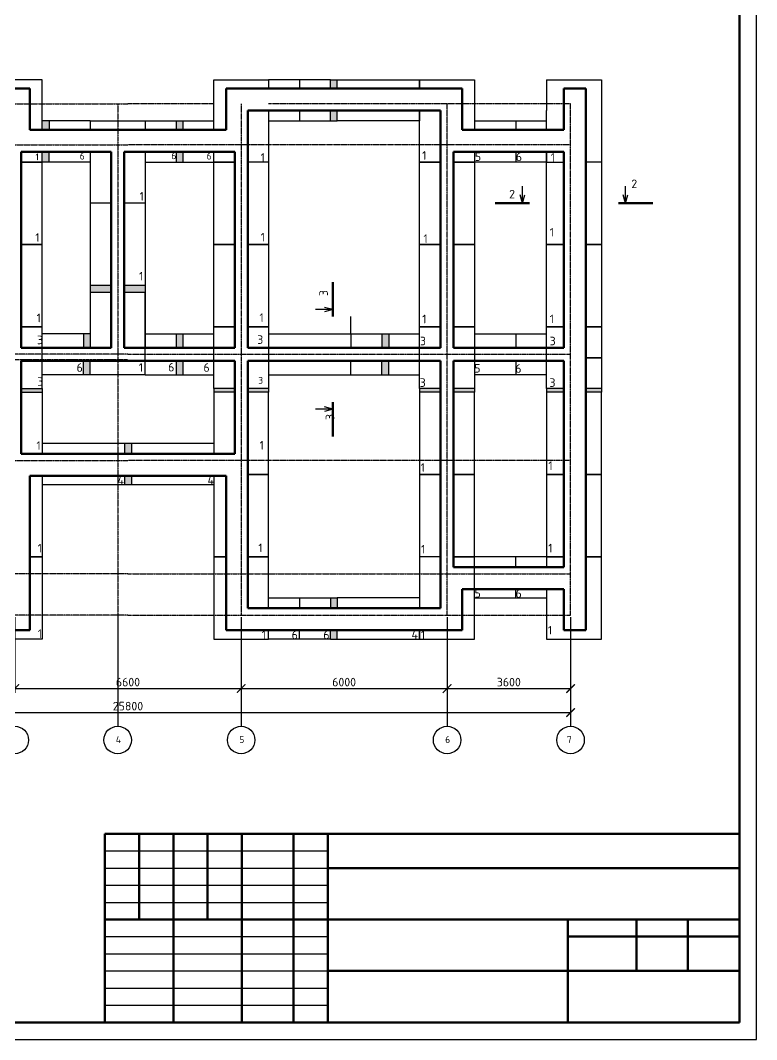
# Model space of a CAD drawing. Header units: millimetres. Extents: x -273369 to 399464, y -35443 to 194245.
# Drawn here: x 378006 to 399464, y 123884 to 153584 of the extents above; entities that cross this region are included whole.
import ezdxf

# ---------------------------------------------------------------- set-up
doc = ezdxf.new("R2010")
doc.units = ezdxf.units.MM
doc.linetypes.add('осевая', pattern=[50.8, 31.75, -6.35, 6.35, -6.35])
doc.linetypes.add('осеваяX2', pattern=[101.6, 63.5, -12.7, 12.7, -12.7])
doc.styles.add('Курс2', font='isocpeur.ttf', dxfattribs={"height": 2.5})
doc.dimstyles.new('Линейный', dxfattribs={"dimscale": 0, "dimtxt": 2, "dimasz": 2.5, "dimexe": 1.25, "dimexo": 0.625, "dimtad": 1, "dimtxsty": 'Курс2', "dimblk": 'ARCHTICK', "dimcen": 2.5, "dimadec": 0, "dimazin": 0, "dimtfac": 1, "dimtmove": 0, "dimatfit": 3, "dimldrblk": 'ARCHTICK', "dimfxl": 1, "dimarcsym": 0})
pattern_1 = [(90, (416212.25, 100291.056), (6, -4e-16), [10, -2]), (90, (416214.25, 100289.056), (6, -4e-16), [6, -1.5, 3, -1.5]), (90, (416216.25, 100286.056), (6, -4e-16), [10, -2])]

# ---------------------------------------------------------------- blocks, each defined once
blk = doc.blocks.new('_ArchTick')
at = {"color": 0, "linetype": 'ByBlock', "lineweight": 60, "const_width": 0.15}
blk.add_lwpolyline([(-0.5, -0.5), (0.5, 0.5)], dxfattribs=at)
blk = doc.blocks.new('*D359')
at = {"color": 0, "lineweight": -2, "transparency": 16777216}
for p, q in [((377842, 136192), (377842, 133990)), ((384442, 136192), (384442, 133990)), ((377842, 134115), (384442, 134115))]:
    blk.add_line(p, q, dxfattribs=at)
at = {"layer": 'Defpoints', "color": 0, "transparency": 16777216}
for p in [(377842, 136255), (384442, 136255), (384442, 134115)]:
    blk.add_point(p, dxfattribs=at)
at = {"color": 0, "lineweight": -2, "transparency": 16777216, "xscale": 250, "yscale": 250, "zscale": 250, "rotation": 180}
blk.add_blockref('_ArchTick', (377842, 134115), dxfattribs=at)
at = {"color": 0, "lineweight": -2, "transparency": 16777216, "xscale": 250, "yscale": 250, "zscale": 250}
blk.add_blockref('_ArchTick', (384442, 134115), dxfattribs=at)
at = {"color": 0, "transparency": 16777216, "insert": (381142, 134302), "char_height": 250, "attachment_point": 5, "style": 'Курс2'}
blk.add_mtext('6600', dxfattribs=at)
blk = doc.blocks.new('*D360')
at = {"color": 0, "lineweight": -2, "transparency": 16777216}
for p, q in [((384442, 136192), (384442, 133990)), ((390442, 136192), (390442, 133990)), ((384442, 134115), (390442, 134115))]:
    blk.add_line(p, q, dxfattribs=at)
at = {"layer": 'Defpoints', "color": 0, "transparency": 16777216}
for p in [(384442, 136255), (390442, 136255), (390442, 134115)]:
    blk.add_point(p, dxfattribs=at)
at = {"color": 0, "lineweight": -2, "transparency": 16777216, "xscale": 250, "yscale": 250, "zscale": 250, "rotation": 180}
blk.add_blockref('_ArchTick', (384442, 134115), dxfattribs=at)
at = {"color": 0, "lineweight": -2, "transparency": 16777216, "xscale": 250, "yscale": 250, "zscale": 250}
blk.add_blockref('_ArchTick', (390442, 134115), dxfattribs=at)
at = {"color": 0, "transparency": 16777216, "insert": (387442, 134302), "char_height": 250, "attachment_point": 5, "style": 'Курс2'}
blk.add_mtext('6000', dxfattribs=at)
blk = doc.blocks.new('*D361')
at = {"color": 0, "lineweight": -2, "transparency": 16777216}
for p, q in [((390442, 136192), (390442, 133990)), ((394042, 136192), (394042, 133990)), ((390442, 134115), (394042, 134115))]:
    blk.add_line(p, q, dxfattribs=at)
at = {"layer": 'Defpoints', "color": 0, "transparency": 16777216}
for p in [(390442, 136255), (394042, 136255), (394042, 134115)]:
    blk.add_point(p, dxfattribs=at)
at = {"color": 0, "lineweight": -2, "transparency": 16777216, "xscale": 250, "yscale": 250, "zscale": 250, "rotation": 180}
blk.add_blockref('_ArchTick', (390442, 134115), dxfattribs=at)
at = {"color": 0, "lineweight": -2, "transparency": 16777216, "xscale": 250, "yscale": 250, "zscale": 250}
blk.add_blockref('_ArchTick', (394042, 134115), dxfattribs=at)
at = {"color": 0, "transparency": 16777216, "insert": (392242, 134302), "char_height": 250, "attachment_point": 5, "style": 'Курс2'}
blk.add_mtext('3600', dxfattribs=at)
blk = doc.blocks.new('*D362')
at = {"color": 0, "lineweight": -2, "transparency": 16777216}
for p, q in [((368242, 136192), (368242, 133290)), ((394042, 136192), (394042, 133290)), ((368242, 133415), (394042, 133415))]:
    blk.add_line(p, q, dxfattribs=at)
at = {"layer": 'Defpoints', "color": 0, "transparency": 16777216}
for p in [(368242, 136255), (394042, 136255), (394042, 133415)]:
    blk.add_point(p, dxfattribs=at)
at = {"color": 0, "lineweight": -2, "transparency": 16777216, "xscale": 250, "yscale": 250, "zscale": 250, "rotation": 180}
blk.add_blockref('_ArchTick', (368242, 133415), dxfattribs=at)
at = {"color": 0, "lineweight": -2, "transparency": 16777216, "xscale": 250, "yscale": 250, "zscale": 250}
blk.add_blockref('_ArchTick', (394042, 133415), dxfattribs=at)
at = {"color": 0, "transparency": 16777216, "insert": (381142, 133602), "char_height": 250, "attachment_point": 5, "style": 'Курс2'}
blk.add_mtext('25800', dxfattribs=at)

msp = doc.modelspace()

# ---------------------------------------------------------------- hatches: boundary and pattern name
h = msp.add_hatch()
h.set_pattern_fill('GOST_WOOD', color=256, style=0)
h.set_pattern_definition(pattern_1)
h.paths.add_polyline_path([(387041.81, 136454.675), (387241.81, 136454.675), (387241.81, 136754.675), (387041.81, 136754.675)])
h.paths.add_polyline_path([(387241.81, 135554.675), (387241.81, 135814.675), (387041.81, 135814.675), (387041.81, 135554.675)])
h.paths.add_polyline_path([(391241.81, 142754.675), (391241.81, 142854.675), (390631.81, 142854.675), (390631.81, 142754.675)])
h.paths.add_polyline_path([(390251.81, 142754.675), (390251.81, 142854.675), (389641.81, 142854.675), (389641.81, 142754.675)])
h.paths.add_polyline_path([(393341.81, 142854.675), (393341.81, 142754.675), (393841.81, 142754.675), (393841.81, 142854.675)])
h.paths.add_polyline_path([(394941.81, 142854.675), (394481.81, 142854.675), (394481.81, 142754.675), (394941.81, 142754.675)])
h.paths.add_polyline_path([(387241.81, 151854.675), (387041.81, 151854.675), (387041.81, 151594.675), (387241.81, 151594.675)])
h.paths.add_polyline_path([(387241.81, 150954.675), (387041.81, 150954.675), (387041.81, 150654.675), (387241.81, 150654.675)])
h = msp.add_hatch()
h.set_pattern_fill('GOST_WOOD', color=256, style=0)
h.set_pattern_definition(pattern_1)
h.paths.add_polyline_path([(378841.81, 150654.675), (378641.81, 150654.675), (378641.81, 150394.675), (378841.81, 150394.675)])
h.paths.add_polyline_path([(378841.81, 149754.675), (378641.81, 149754.675), (378641.81, 149454.675), (378841.81, 149454.675)])
h = msp.add_hatch()
h.set_pattern_fill('GOST_WOOD', color=256, style=0)
h.set_pattern_definition([(90, (416212.25, 106491.056), (6, -4e-16), [10, -2]), (90, (416214.25, 106489.056), (6, -4e-16), [6, -1.5, 3, -1.5]), (90, (416216.25, 106486.056), (6, -4e-16), [10, -2])])
h.paths.add_polyline_path([(382741.81, 149754.675), (382541.81, 149754.675), (382541.81, 149454.675), (382741.81, 149454.675)])
h.paths.add_polyline_path([(382541.81, 150394.675), (382741.81, 150394.675), (382741.81, 150654.675), (382541.81, 150654.675)])
h = msp.add_hatch()
h.set_pattern_fill('GOST_WOOD', color=256, style=0)
h.set_pattern_definition(pattern_1)
h.paths.add_polyline_path([(380651.81, 145854.675), (380041.81, 145854.675), (380041.81, 145654.675), (380651.81, 145654.675)])
h.paths.add_polyline_path([(381641.81, 145854.675), (381141.81, 145854.675), (381141.81, 145654.675), (381641.81, 145654.675)])
h.paths.add_polyline_path([(381141.81, 145854.675), (381031.81, 145854.675), (381031.81, 145654.675), (381141.81, 145654.675)])
h = msp.add_hatch()
h.set_pattern_fill('GOST_WOOD', color=256, style=0)
h.set_pattern_definition(pattern_1)
h.paths.add_polyline_path([(379841.81, 144044.675), (380041.81, 144044.675), (380041.81, 144454.675), (379841.81, 144454.675)])
h.paths.add_polyline_path([(380041.81, 143664.675), (379841.81, 143664.675), (379841.81, 143254.675), (380041.81, 143254.675)])
h = msp.add_hatch()
h.set_pattern_fill('GOST_WOOD', color=256, style=0)
h.set_pattern_definition(pattern_1)
h.paths.add_polyline_path([(382741.81, 144454.675), (382541.81, 144454.675), (382541.81, 144044.675), (382741.81, 144044.675)])
h.paths.add_polyline_path([(382741.81, 143664.675), (382541.81, 143664.675), (382541.81, 143254.675), (382741.81, 143254.675)])
h = msp.add_hatch()
h.set_pattern_fill('GOST_WOOD', color=256, style=0)
h.set_pattern_definition(pattern_1)
h.paths.add_polyline_path([(388741.81, 144454.675), (388541.81, 144454.675), (388541.81, 144044.675), (388741.81, 144044.675)])
h.paths.add_polyline_path([(388541.81, 143254.675), (388741.81, 143254.675), (388741.81, 143664.675), (388541.81, 143664.675)])
h = msp.add_hatch()
h.set_pattern_fill('GOST_WOOD', color=256, style=0)
h.set_pattern_definition(pattern_1)
h.paths.add_polyline_path([(378031.81, 142854.675), (378031.81, 142754.675), (378641.81, 142754.675), (378641.81, 142854.675)])
h.paths.add_polyline_path([(377651.81, 142754.675), (377651.81, 142854.675), (377041.81, 142854.675), (377041.81, 142754.675)])
h = msp.add_hatch()
h.set_pattern_fill('GOST_WOOD', color=256, style=0)
h.set_pattern_definition(pattern_1)
h.paths.add_polyline_path([(383641.81, 142854.675), (383641.81, 142754.675), (384251.81, 142754.675), (384251.81, 142854.675)])
h.paths.add_polyline_path([(385241.81, 142754.675), (385241.81, 142854.675), (384631.81, 142854.675), (384631.81, 142754.675)])
h = msp.add_hatch()
h.set_pattern_fill('GOST_WOOD', color=256, style=0)
h.set_pattern_definition(pattern_1)
h.paths.add_polyline_path([(381141.81, 141254.675), (381041.81, 141254.675), (381041.81, 140954.675), (381141.81, 140954.675)])
h.paths.add_polyline_path([(381241.81, 141254.675), (381141.81, 141254.675), (381141.81, 140954.675), (381241.81, 140954.675)])
h.paths.add_polyline_path([(381141.81, 140314.675), (381041.81, 140314.675), (381041.81, 140054.675), (381141.81, 140054.675)])
h.paths.add_polyline_path([(381241.81, 140314.675), (381141.81, 140314.675), (381141.81, 140054.675), (381241.81, 140054.675)])

# ---------------------------------------------------------------- linework, layer by layer
for p, q in [((399464.242, 123884.107), (399464.242, 183284.107)), ((378641.81, 151854.675), (377041.81, 151854.675)), ((378641.81, 150394.675), (378641.81, 151854.675)), ((383641.81, 150394.675), (383641.81, 151854.675)), ((383641.81, 150394.675), (383641.81, 151854.675)), ((383641.81, 151854.675), (385241.81, 151854.675)), ((385241.81, 151854.675), (385241.81, 151594.675)), ((385241.81, 151854.675), (385241.81, 151594.675)), ((386141.81, 151854.675), (385241.81, 151854.675)), ((387041.81, 151854.675), (386141.81, 151854.675)), ((386141.81, 151854.675), (386141.81, 151594.675)), ((386141.81, 151854.675), (386141.81, 151594.675)), ((387041.81, 151594.675), (387041.81, 151854.675)), ((387041.81, 151854.675), (387241.81, 151854.675)), ((387241.81, 151594.675), (387241.81, 151854.675)), ((387241.81, 151854.675), (389641.81, 151854.675)), ((389641.81, 151594.675), (389641.81, 151854.675)), ((389641.81, 151854.675), (391241.81, 151854.675)), ((389641.81, 151854.675), (389641.81, 151594.675)), ((391241.81, 151854.675), (391241.81, 150394.675)), ((393341.81, 151854.675), (394941.81, 151854.675)), ((393341.81, 151854.675), (393341.81, 150954.675)), ((394941.81, 151854.675), (394941.81, 149454.675)), ((385241.81, 150954.675), (385241.81, 149454.675)), ((385241.81, 150954.675), (385241.81, 150654.675)), ((386141.81, 150954.675), (386141.81, 150654.675)), ((386141.81, 150954.675), (386141.81, 150654.675)), ((387041.81, 150654.675), (387041.81, 150954.675)), ((387241.81, 150654.675), (387241.81, 150954.675)), ((389641.81, 149454.675), (389641.81, 150954.675)), ((389641.81, 150954.675), (389641.81, 150654.675)), ((393341.81, 150394.675), (393341.81, 150954.675)), ((378841.81, 150654.675), (378641.81, 150654.675)), ((380041.81, 150654.675), (378841.81, 150654.675)), ((378841.81, 150654.675), (378841.81, 150394.675)), ((380041.81, 150654.675), (381641.81, 150654.675)), ((380041.81, 150654.675), (380041.81, 150394.675)), ((381641.81, 150654.675), (381641.81, 150394.675)), ((381641.81, 150654.675), (382541.81, 150654.675)), ((382541.81, 150654.675), (382741.81, 150654.675)), ((382541.81, 150654.675), (382541.81, 150394.675)), ((382741.81, 150654.675), (383641.81, 150654.675)), ((382741.81, 150654.675), (382741.81, 150394.675)), ((385241.81, 150654.675), (386141.81, 150654.675)), ((386141.81, 150654.675), (387041.81, 150654.675)), ((387041.81, 150654.675), (387241.81, 150654.675)), ((389641.81, 150654.675), (387241.81, 150654.675)), ((391241.81, 150654.675), (392441.81, 150654.675)), ((392441.81, 150654.675), (393341.81, 150654.675)), ((392441.81, 150654.675), (392441.81, 150394.675)), ((378641.81, 149454.675), (378641.81, 149754.675)), ((378841.81, 149454.675), (378841.81, 149754.675)), ((380041.81, 149754.675), (380041.81, 144044.675)), ((381641.81, 149754.675), (381641.81, 144044.675)), ((382541.81, 149754.675), (382541.81, 149454.675)), ((382741.81, 149754.675), (382741.81, 149454.675)), ((383641.81, 149454.675), (383641.81, 149754.675)), ((391241.81, 149754.675), (391241.81, 149454.675)), ((392441.81, 149754.675), (392441.81, 149454.675)), ((393341.81, 149454.675), (393341.81, 149754.675)), ((393341.81, 149754.675), (393341.81, 149454.675)), ((378031.81, 149454.675), (378641.81, 149454.675)), ((378641.81, 149454.675), (378031.81, 149454.675)), ((378641.81, 147054.675), (378641.81, 149454.675)), ((378841.81, 149454.675), (378641.81, 149454.675)), ((380041.81, 149454.675), (378841.81, 149454.675)), ((381641.81, 149454.675), (382541.81, 149454.675)), ((382541.81, 149454.675), (382741.81, 149454.675)), ((382741.81, 149454.675), (383641.81, 149454.675)), ((384251.81, 149454.675), (383641.81, 149454.675)), ((384251.81, 149454.675), (383641.81, 149454.675)), ((383641.81, 147054.675), (383641.81, 149454.675)), ((383641.81, 149454.675), (384251.81, 149454.675)), ((385241.81, 149454.675), (384631.81, 149454.675)), ((385241.81, 149454.675), (385241.81, 147054.675)), ((390251.81, 149454.675), (389641.81, 149454.675)), ((389641.81, 147054.675), (389641.81, 149454.675)), ((389641.81, 149454.675), (390251.81, 149454.675)), ((391241.81, 149454.675), (390631.81, 149454.675)), ((390631.81, 149454.675), (391241.81, 149454.675)), ((391241.81, 149454.675), (391241.81, 147054.675)), ((392441.81, 149454.675), (391241.81, 149454.675)), ((393341.81, 149454.675), (392441.81, 149454.675)), ((393341.81, 147054.675), (393341.81, 149454.675)), ((393341.81, 149454.675), (393841.81, 149454.675)), ((394941.81, 149454.675), (394481.81, 149454.675)), ((394941.81, 149454.675), (394941.81, 147054.675)), ((392641.81, 148254.675), (392641.81, 148754.675)), ((395641.81, 148254.675), (395641.81, 148754.675)), ((380651.81, 148254.675), (380041.81, 148254.675)), ((381641.81, 148254.675), (381031.81, 148254.675)), ((392641.81, 148254.675), (392577.106, 148496.156)), ((392641.81, 148254.675), (392706.515, 148496.156)), ((395641.81, 148254.675), (395577.106, 148496.156)), ((395641.81, 148254.675), (395706.515, 148496.156)), ((378031.81, 147054.675), (378641.81, 147054.675)), ((378641.81, 147054.675), (378031.81, 147054.675)), ((378641.81, 144654.675), (378641.81, 147054.675)), ((384251.81, 147054.675), (383641.81, 147054.675)), ((383641.81, 144654.675), (383641.81, 147054.675)), ((383641.81, 147054.675), (384251.81, 147054.675)), ((385241.81, 147054.675), (384631.81, 147054.675)), ((384631.81, 147054.675), (385241.81, 147054.675)), ((385241.81, 147054.675), (385241.81, 144654.675)), ((390251.81, 147054.675), (389641.81, 147054.675)), ((389641.81, 144654.675), (389641.81, 147054.675)), ((389641.81, 147054.675), (390251.81, 147054.675)), ((391241.81, 147054.675), (390631.81, 147054.675)), ((390631.81, 147054.675), (391241.81, 147054.675)), ((391241.81, 147054.675), (391241.81, 144654.675)), ((393841.81, 147054.675), (393341.81, 147054.675)), ((393341.81, 144654.675), (393341.81, 147054.675)), ((393341.81, 147054.675), (393841.81, 147054.675)), ((394941.81, 147054.675), (394481.81, 147054.675)), ((394481.81, 147054.675), (394941.81, 147054.675)), ((394941.81, 147054.675), (394941.81, 144654.675)), ((380651.81, 145854.675), (380041.81, 145854.675)), ((381641.81, 145854.675), (381031.81, 145854.675)), ((380651.81, 145654.675), (380041.81, 145654.675)), ((381641.81, 145654.675), (381031.81, 145654.675)), ((381641.81, 143254.675), (381641.81, 145654.675)), ((387110.375, 145154.675), (386610.375, 145154.675)), ((387110.375, 145154.675), (386868.894, 145219.38)), ((387110.375, 145154.675), (386868.894, 145089.97)), ((387641.81, 144454.675), (387641.81, 144954.675)), ((378031.81, 144654.675), (378641.81, 144654.675)), ((378641.81, 144654.675), (378031.81, 144654.675)), ((378641.81, 143754.675), (378641.81, 144654.675)), ((384251.81, 144654.675), (383641.81, 144654.675)), ((383641.81, 143754.675), (383641.81, 144654.675)), ((383641.81, 144654.675), (384251.81, 144654.675)), ((385241.81, 144654.675), (384631.81, 144654.675)), ((384631.81, 144654.675), (385241.81, 144654.675)), ((385241.81, 144654.675), (385241.81, 143754.675)), ((390251.81, 144654.675), (389641.81, 144654.675)), ((389641.81, 143754.675), (389641.81, 144654.675)), ((389641.81, 144654.675), (390251.81, 144654.675)), ((391241.81, 144654.675), (390631.81, 144654.675)), ((390631.81, 144654.675), (391241.81, 144654.675)), ((391241.81, 144654.675), (391241.81, 143754.675)), ((393841.81, 144654.675), (393341.81, 144654.675)), ((393341.81, 143754.675), (393341.81, 144654.675)), ((393341.81, 144654.675), (393841.81, 144654.675)), ((394941.81, 144654.675), (394481.81, 144654.675)), ((394481.81, 144654.675), (394941.81, 144654.675)), ((394941.81, 144654.675), (394941.81, 143754.675)), ((379841.81, 144454.675), (378641.81, 144454.675)), ((380041.81, 144454.675), (379841.81, 144454.675)), ((379841.81, 144454.675), (379841.81, 144044.675)), ((381641.81, 144454.675), (382541.81, 144454.675)), ((382541.81, 144454.675), (382741.81, 144454.675)), ((382541.81, 144454.675), (382541.81, 144044.675)), ((382741.81, 144454.675), (383641.81, 144454.675)), ((382741.81, 144454.675), (382741.81, 144044.675)), ((385241.81, 144454.675), (387641.81, 144454.675)), ((387641.81, 144454.675), (388541.81, 144454.675)), ((387641.81, 144454.675), (387641.81, 144044.675)), ((388541.81, 144454.675), (388741.81, 144454.675)), ((388541.81, 144454.675), (388541.81, 144044.675)), ((388741.81, 144454.675), (389641.81, 144454.675)), ((388741.81, 144454.675), (388741.81, 144044.675)), ((391241.81, 144454.675), (392441.81, 144454.675)), ((392441.81, 144454.675), (393341.81, 144454.675)), ((392441.81, 144454.675), (392441.81, 144044.675)), ((378641.81, 142854.675), (378641.81, 143754.675)), ((383641.81, 142854.675), (383641.81, 143754.675)), ((385241.81, 143754.675), (385241.81, 142854.675)), ((389641.81, 142854.675), (389641.81, 143754.675)), ((391241.81, 143754.675), (391241.81, 142854.675)), ((393341.81, 142854.675), (393341.81, 143754.675)), ((394941.81, 143754.675), (394481.81, 143754.675)), ((394481.81, 143754.675), (394941.81, 143754.675)), ((394941.81, 143754.675), (394941.81, 142854.675)), ((379841.81, 143254.675), (379841.81, 143664.675)), ((380041.81, 143254.675), (380041.81, 143664.675)), ((381641.81, 143254.675), (381641.81, 143664.675)), ((382541.81, 143664.675), (382541.81, 143254.675)), ((382741.81, 143664.675), (382741.81, 143254.675)), ((387641.81, 143254.675), (387641.81, 143664.675)), ((388541.81, 143254.675), (388541.81, 143664.675)), ((388741.81, 143254.675), (388741.81, 143664.675)), ((392441.81, 143664.675), (392441.81, 143254.675)), ((379841.81, 143254.675), (378641.81, 143254.675)), ((380041.81, 143254.675), (379841.81, 143254.675)), ((381641.81, 143254.675), (380041.81, 143254.675)), ((381641.81, 143254.675), (382541.81, 143254.675)), ((382541.81, 143254.675), (382741.81, 143254.675)), ((382741.81, 143254.675), (383641.81, 143254.675)), ((385241.81, 143254.675), (387641.81, 143254.675)), ((387641.81, 143254.675), (388541.81, 143254.675)), ((388541.81, 143254.675), (388741.81, 143254.675)), ((388741.81, 143254.675), (389641.81, 143254.675)), ((392441.81, 143254.675), (391241.81, 143254.675)), ((393341.81, 143254.675), (392441.81, 143254.675)), ((378031.81, 142854.675), (378641.81, 142854.675)), ((378031.81, 142754.675), (378641.81, 142754.675)), ((378641.81, 142854.675), (378641.81, 142754.675)), ((378641.81, 142754.675), (378641.81, 140954.675)), ((384251.81, 142854.675), (383641.81, 142854.675)), ((383641.81, 142854.675), (383641.81, 142754.675)), ((384251.81, 142754.675), (383641.81, 142754.675)), ((383641.81, 142754.675), (383641.81, 140954.675)), ((385241.81, 142854.675), (384631.81, 142854.675)), ((385241.81, 142754.675), (384631.81, 142754.675)), ((385241.81, 142854.675), (385241.81, 142754.675)), ((385241.81, 140354.675), (385241.81, 142754.675)), ((390251.81, 142854.675), (389641.81, 142854.675)), ((389641.81, 142854.675), (389641.81, 142754.675)), ((390251.81, 142754.675), (389641.81, 142754.675)), ((389641.81, 142754.675), (389641.81, 140354.675)), ((391241.81, 142854.675), (390631.81, 142854.675)), ((391241.81, 142754.675), (390631.81, 142754.675)), ((391241.81, 142854.675), (391241.81, 142754.675)), ((391241.81, 140354.675), (391241.81, 142754.675)), ((393841.81, 142854.675), (393341.81, 142854.675)), ((393341.81, 142854.675), (393341.81, 142754.675)), ((393841.81, 142754.675), (393341.81, 142754.675)), ((393341.81, 142754.675), (393341.81, 140354.675)), ((394941.81, 142854.675), (394481.81, 142854.675)), ((394941.81, 142754.675), (394481.81, 142754.675)), ((394941.81, 142854.675), (394941.81, 142754.675)), ((394941.81, 140354.675), (394941.81, 142754.675)), ((387110.375, 142254.675), (386868.894, 142319.38)), ((387110.375, 142254.675), (386610.375, 142254.675)), ((387110.375, 142254.675), (386868.894, 142189.97)), ((381041.81, 141254.675), (378641.81, 141254.675)), ((381241.81, 141254.675), (381041.81, 141254.675)), ((381041.81, 141254.675), (381041.81, 140954.675)), ((383641.81, 141254.675), (381241.81, 141254.675)), ((381241.81, 141254.675), (381241.81, 140954.675)), ((378641.81, 140314.675), (378641.81, 137954.675)), ((381041.81, 140314.675), (381041.81, 140054.675)), ((381241.81, 140314.675), (381241.81, 140054.675)), ((383641.81, 140314.675), (383641.81, 137954.675)), ((385241.81, 140354.675), (384631.81, 140354.675)), ((384631.81, 140354.675), (385241.81, 140354.675)), ((385241.81, 137954.675), (385241.81, 140354.675)), ((390251.81, 140354.675), (389641.81, 140354.675)), ((389641.81, 140354.675), (389641.81, 137954.675)), ((389641.81, 140354.675), (390251.81, 140354.675)), ((391241.81, 140354.675), (390631.81, 140354.675)), ((390631.81, 140354.675), (391241.81, 140354.675)), ((391241.81, 137954.675), (391241.81, 140354.675)), ((393841.81, 140354.675), (393341.81, 140354.675)), ((393341.81, 140354.675), (393341.81, 137954.675)), ((393341.81, 140354.675), (393841.81, 140354.675)), ((394941.81, 140354.675), (394481.81, 140354.675)), ((394481.81, 140354.675), (394941.81, 140354.675)), ((394941.81, 137954.675), (394941.81, 140354.675)), ((381041.81, 140054.675), (378641.81, 140054.675)), ((381241.81, 140054.675), (381041.81, 140054.675)), ((383641.81, 140054.675), (381241.81, 140054.675)), ((378281.81, 137954.675), (378641.81, 137954.675)), ((378641.81, 137954.675), (378281.81, 137954.675)), ((378641.81, 137954.675), (378641.81, 135554.675)), ((384001.81, 137954.675), (383641.81, 137954.675)), ((383641.81, 137954.675), (383641.81, 135554.675)), ((383641.81, 137954.675), (384001.81, 137954.675)), ((385241.81, 137954.675), (384631.81, 137954.675)), ((384631.81, 137954.675), (385241.81, 137954.675)), ((385241.81, 136454.675), (385241.81, 137954.675)), ((390251.81, 137954.675), (389641.81, 137954.675)), ((389641.81, 137954.675), (389641.81, 136454.675)), ((391241.81, 137954.675), (390631.81, 137954.675)), ((390631.81, 137954.675), (391241.81, 137954.675)), ((391241.81, 135554.675), (391241.81, 137954.675)), ((392441.81, 137954.675), (391241.81, 137954.675)), ((393341.81, 137954.675), (392441.81, 137954.675)), ((392441.81, 137654.675), (392441.81, 137954.675)), ((393841.81, 137954.675), (393341.81, 137954.675)), ((393341.81, 137954.675), (393341.81, 137654.675)), ((393341.81, 137954.675), (393841.81, 137954.675)), ((394941.81, 137954.675), (394481.81, 137954.675)), ((394481.81, 137954.675), (394941.81, 137954.675)), ((394941.81, 135554.675), (394941.81, 137954.675)), ((392441.81, 136754.675), (392441.81, 137014.675)), ((393341.81, 137014.675), (393341.81, 135554.675)), ((385241.81, 136754.675), (386141.81, 136754.675)), ((386141.81, 136754.675), (387041.81, 136754.675)), ((386141.81, 136754.675), (386141.81, 136454.675)), ((387041.81, 136754.675), (387041.81, 136454.675)), ((387041.81, 136754.675), (387241.81, 136754.675)), ((389641.81, 136754.675), (387241.81, 136754.675)), ((387241.81, 136754.675), (387241.81, 136454.675)), ((391241.81, 136754.675), (392441.81, 136754.675)), ((392441.81, 136754.675), (393341.81, 136754.675)), ((380841.81, 136254.675), (380841.81, 133014.675)), ((385241.81, 135554.675), (385241.81, 135814.675)), ((385241.81, 135554.675), (385241.81, 135814.675)), ((386141.81, 135554.675), (386141.81, 135814.675)), ((386141.81, 135554.675), (386141.81, 135814.675)), ((387041.81, 135554.675), (387041.81, 135814.675)), ((387241.81, 135554.675), (387241.81, 135814.675)), ((389641.81, 135814.675), (389641.81, 135554.675)), ((389641.81, 135554.675), (389641.81, 135814.675)), ((378641.81, 135554.675), (377041.81, 135554.675)), ((383641.81, 135554.675), (385241.81, 135554.675)), ((386141.81, 135554.675), (385241.81, 135554.675)), ((387041.81, 135554.675), (386141.81, 135554.675)), ((387041.81, 135554.675), (387241.81, 135554.675)), ((387241.81, 135554.675), (389641.81, 135554.675)), ((389641.81, 135554.675), (391241.81, 135554.675)), ((393341.81, 135554.675), (394941.81, 135554.675)), ((384441.81, 134114.675), (384441.81, 133014.675)), ((390441.81, 134114.675), (390441.81, 133014.675)), ((394041.81, 133414.675), (394041.81, 133014.675)), ((380464.242, 129384.107), (386964.242, 129384.107)), ((380464.242, 128884.107), (398964.242, 128884.107)), ((380464.242, 128384.107), (386964.242, 128384.107)), ((380464.242, 127884.107), (386964.242, 127884.107)), ((380464.242, 126884.107), (386964.242, 126884.107)), ((380464.242, 126384.107), (386964.242, 126384.107)), ((380464.242, 125884.107), (398964.242, 125884.107)), ((380464.242, 125384.107), (386964.242, 125384.107)), ((380464.242, 124884.107), (386964.242, 124884.107)), ((315364.242, 123884.107), (399464.242, 123884.107))]:
    msp.add_line(p, q)
at = {"lineweight": 60}
for p, q in [((398964.242, 124384.107), (398964.242, 182784.107)), ((371401.81, 151594.675), (378281.81, 151594.675)), ((378281.81, 151594.675), (378281.81, 150394.675)), ((384001.81, 151594.675), (384001.81, 150394.675)), ((390881.81, 151594.675), (384001.81, 151594.675)), ((390881.81, 151594.675), (390881.81, 150394.675)), ((393841.81, 151594.675), (393841.81, 150394.675)), ((394481.81, 151594.675), (393841.81, 151594.675)), ((394481.81, 151594.675), (394481.81, 135814.675)), ((384631.81, 150954.675), (384631.81, 144044.675)), ((390251.81, 150954.675), (384631.81, 150954.675)), ((390251.81, 150954.675), (390251.81, 144044.675)), ((378281.81, 150394.675), (381141.81, 150394.675)), ((384001.81, 150394.675), (381141.81, 150394.675)), ((393841.81, 150394.675), (390881.81, 150394.675)), ((378031.81, 149754.675), (380651.81, 149754.675)), ((378031.81, 149754.675), (378031.81, 144044.675)), ((380651.81, 149754.675), (380651.81, 144044.675)), ((381031.81, 149754.675), (381031.81, 144044.675)), ((384251.81, 149754.675), (381031.81, 149754.675)), ((384251.81, 149754.675), (384251.81, 144044.675)), ((390631.81, 149754.675), (390631.81, 144044.675)), ((393841.81, 149754.675), (390631.81, 149754.675)), ((393841.81, 149754.675), (393841.81, 144044.675)), ((392841.81, 148254.675), (391841.81, 148254.675)), ((395441.81, 148254.675), (396441.81, 148254.675)), ((387110.375, 144954.675), (387110.375, 145954.675)), ((378031.81, 144044.675), (380651.81, 144044.675)), ((381031.81, 144044.675), (384251.81, 144044.675)), ((390251.81, 144044.675), (384631.81, 144044.675)), ((393841.81, 144044.675), (390631.81, 144044.675)), ((378031.81, 143664.675), (381141.81, 143664.675)), ((378031.81, 143664.675), (378031.81, 140954.675)), ((384251.81, 143664.675), (381141.81, 143664.675)), ((384251.81, 143664.675), (384251.81, 140954.675)), ((384631.81, 143664.675), (384631.81, 136454.675)), ((390251.81, 143664.675), (384631.81, 143664.675)), ((390251.81, 143664.675), (390251.81, 136454.675)), ((390631.81, 143664.675), (390631.81, 137654.675)), ((393841.81, 143664.675), (390631.81, 143664.675)), ((393841.81, 143664.675), (393841.81, 137654.675)), ((387110.375, 142454.675), (387110.375, 141454.675)), ((378031.81, 140954.675), (381141.81, 140954.675)), ((384251.81, 140954.675), (381141.81, 140954.675)), ((378281.81, 140314.675), (381141.81, 140314.675)), ((378281.81, 140314.675), (378281.81, 135814.675)), ((384001.81, 140314.675), (381141.81, 140314.675)), ((384001.81, 140314.675), (384001.81, 135814.675)), ((393841.81, 137654.675), (390631.81, 137654.675)), ((390881.81, 137014.675), (390881.81, 135814.675)), ((393841.81, 137014.675), (390881.81, 137014.675)), ((393841.81, 137014.675), (393841.81, 135814.675)), ((390251.81, 136454.675), (384631.81, 136454.675)), ((371401.81, 135814.675), (378281.81, 135814.675)), ((390881.81, 135814.675), (384001.81, 135814.675)), ((394481.81, 135814.675), (393841.81, 135814.675)), ((380464.242, 124384.107), (380464.242, 129884.107)), ((380464.242, 129884.107), (398964.242, 129884.107)), ((381464.242, 127384.107), (381464.242, 129884.107)), ((382464.242, 124384.107), (382464.242, 129884.107)), ((383464.242, 127384.107), (383464.242, 129884.107)), ((384464.242, 124384.107), (384464.242, 129884.107)), ((385964.242, 124384.107), (385964.242, 129884.107)), ((386964.242, 124384.107), (386964.242, 129884.107)), ((386964.242, 128884.107), (398964.242, 128884.107)), ((380464.242, 127384.107), (398964.242, 127384.107)), ((393964.242, 127384.107), (393964.242, 124384.107)), ((395964.242, 127384.107), (395964.242, 125884.107)), ((397464.242, 127384.107), (397464.242, 125884.107)), ((398964.242, 127384.107), (398964.242, 124384.107)), ((393964.242, 126884.107), (398964.242, 126884.107)), ((386964.242, 125884.107), (398964.242, 125884.107)), ((317364.242, 124384.107), (398964.242, 124384.107))]:
    msp.add_line(p, q, dxfattribs=at)
at = {"color": 217, "linetype": 'осевая', "true_color": 0x93278f}
for p, q in [((368241.81, 151154.675), (381141.81, 151154.675)), ((383641.81, 151154.675), (381141.81, 151154.675)), ((394041.81, 151154.675), (385241.81, 151154.675)), ((368241.81, 149954.675), (381141.81, 149954.675)), ((394041.81, 149954.675), (381141.81, 149954.675)), ((381141.81, 143854.675), (368241.81, 143854.675)), ((381141.81, 143854.675), (394041.81, 143854.675)), ((368241.81, 140754.675), (381141.81, 140754.675)), ((394041.81, 140754.675), (381141.81, 140754.675)), ((381141.81, 137454.675), (368241.81, 137454.675)), ((381141.81, 137454.675), (394041.81, 137454.675)), ((381141.81, 136254.675), (368241.81, 136254.675)), ((381141.81, 136254.675), (394041.81, 136254.675))]:
    msp.add_line(p, q, dxfattribs=at)
at = {"color": 116, "linetype": 'осевая', "true_color": 0x136734}
for p, q in [((380841.81, 151154.675), (380841.81, 136254.675)), ((384441.81, 151154.675), (384441.81, 136254.675)), ((390441.81, 136254.675), (390441.81, 151154.675)), ((394041.81, 136254.675), (394041.81, 151154.675))]:
    msp.add_line(p, q, dxfattribs=at)
at = {"color": 242, "linetype": 'осеваяX2', "true_color": 0xcd2027}
msp.add_line((368241.81, 143704.675), (381141.81, 143704.675), dxfattribs=at)
for centre in [(377841.81, 132614.675), (380841.81, 132614.675), (384441.81, 132614.675), (390441.81, 132614.675), (394041.81, 132614.675)]:
    msp.add_circle(centre, 400)

# ---------------------------------------------------------------- texts
at = {"style": 'Курс2'}
for s, p in [('4', (380787.225, 132527.398)), ('5', (384387.225, 132527.398)), ('6', (390387.225, 132527.398)), ('7', (393934.314, 132527.398))]:
    msp.add_text(s, height=200, dxfattribs=at).set_placement(p)
for s, insert, char_height, attachment_point in [('1', (378444.384, 149706.027), 200, 1), ('6', (379736.693, 149728.887), 200, 1), ('6', (382405.354, 149739.066), 200, 1), ('6', (383434.113, 149728.887), 200, 1), ('1', (385131.545, 149715.026), 250, 3), ('1', (389840.419, 149774.17), 250, 3), ('5', (391434.126, 149488.45), 250, 9), ('6', (392628.199, 149483.132), 250, 9), ('1', (393586.911, 149716.191), 250, 3), ('1', (381478.389, 148582.576), 250, 1), ('1', (378440.02, 147381.941), 250, 1), ('1', (385135.909, 147390.941), 250, 3), ('1', (389878.298, 147349.606), 250, 3), ('1', (393559.232, 147534.715), 250, 3), ('1', (381464.843, 146254.462), 250, 1), ('1', (378477.899, 145038.788), 250, 1), ('1', (385098.03, 145047.787), 250, 3), ('1', (389840.419, 145006.453), 250, 3), ('1', (393559.232, 145009.019), 250, 3), ('3', (378491.574, 144398.094), 250, 1), ('3', (385084.355, 144407.094), 250, 3), ('3', (389826.744, 144365.76), 250, 3), ('3', (393608.129, 144365.76), 250, 3), ('6', (379643.976, 143592.932), 250, 1), ('1', (381456.988, 143596.562), 250, 1), ('6', (382312.637, 143603.111), 250, 1), ('6', (383341.396, 143592.932), 250, 1), ('5', (391416.739, 143320.098), 250, 9), ('6', (392610.812, 143314.779), 250, 9), ('3', (378497.26, 143186.401), 250, 1), ('3', (385078.669, 143195.4), 200, 3), ('3', (389821.058, 143154.066), 250, 3), ('3', (393602.443, 143154.066), 250, 3), ('1', (378473.231, 141318.289), 250, 1), ('1', (385102.698, 141327.289), 250, 3), ('1', (389795.698, 140681.351), 250, 3), ('1', (393519.093, 140734.373), 250, 3), ('4', (380838.99, 140311.434), 250, 1), ('4', (383459.842, 140313.887), 250, 1), ('1', (378510.14, 138330.047), 250, 1), ('1', (385065.789, 138339.047), 250, 3), ('1', (389808.178, 138297.712), 250, 3), ('1', (393515.35, 138333.234), 250, 3), ('5', (391425.865, 136766.146), 250, 9), ('6', (392619.938, 136760.828), 250, 9), ('1', (378511.189, 135837.824), 250, 1), ('1', (385164.117, 135805.931), 250, 3), ('6', (386094.423, 135553.637), 250, 9), ('6', (387016.691, 135553.637), 250, 9), ('4', (389593.979, 135563.23), 250, 9), ('1', (389807.129, 135805.489), 250, 3), ('1', (393503.767, 135939.493), 250, 3)]:
    msp.add_mtext_dynamic_manual_height_columns(s, width=4028.16466, gutter_width=12.5, heights=[0], dxfattribs=dict(at, insert=insert, char_height=char_height, attachment_point=attachment_point))
at = {"char_height": 250, "width": 856.40878, "style": 'Курс2'}
for insert, attachment_point in [((395812.295, 148946.579), 1), ((392422.041, 148646.579), 3)]:
    msp.add_mtext('2', dxfattribs=dict(at, insert=insert, attachment_point=attachment_point))
at = {"char_height": 250, "width": 856.40878, "rotation": 90, "style": 'Курс2'}
for insert, attachment_point in [((386718.472, 145551.239), 1), ((386903.046, 142115.609), 3)]:
    msp.add_mtext('3', dxfattribs=dict(at, insert=insert, attachment_point=attachment_point))

# ---------------------------------------------------------------- dimensions: what is measured, and where the dimension line sits
for base, p1, p2, picture, middle in [((394041.81, 133414.675), (368241.81, 136254.675), (394041.81, 136254.675), '*D362', (381141.81, 133602.175)), ((384441.81, 134114.675), (377841.81, 136254.675), (384441.81, 136254.675), '*D359', (381141.81, 134302.175)), ((390441.81, 134114.675), (384441.81, 136254.675), (390441.81, 136254.675), '*D360', (387441.81, 134302.175)), ((394041.81, 134114.675), (390441.81, 136254.675), (394041.81, 136254.675), '*D361', (392241.81, 134302.175))]:
    dim = msp.add_linear_dim(base=base, p1=p1, p2=p2, dimstyle='Линейный')
    dim.commit()
    dim.dimension.update_dxf_attribs({"geometry": picture, "text_midpoint": middle})

doc.saveas('drawing.dxf')
